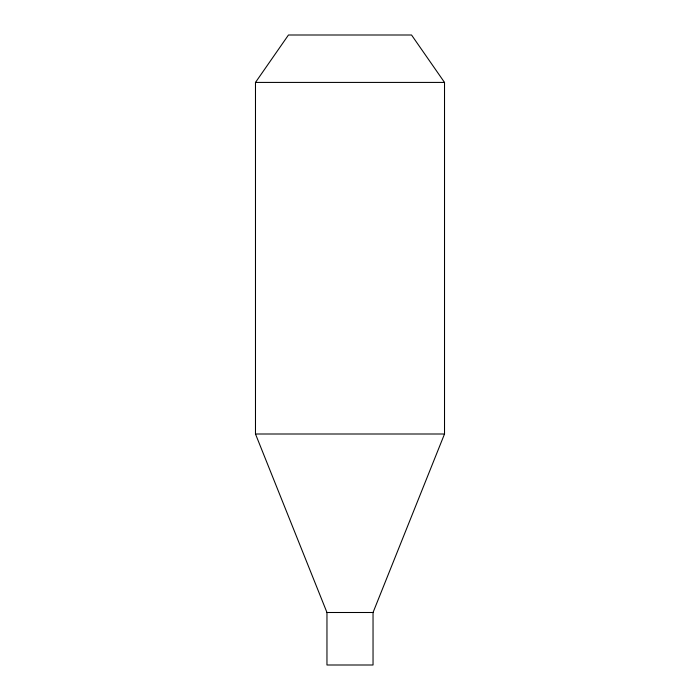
<?xml version="1.0" encoding="UTF-8"?>
<svg xmlns="http://www.w3.org/2000/svg" width="700" height="700" viewBox="0 0 700 700"><rect width="100%" height="100%" fill="white"/><g stroke="black" fill="none" stroke-linecap="round" stroke-linejoin="round"><path stroke-width="1.05" d="M373.039 612.5L444.517 434L444.517 82.425L411.539 35L288.461 35L255.483 82.425L255.483 434L326.961 612.5L326.961 665L373.039 665L373.039 612.5L326.961 612.5M255.483 82.425L444.517 82.425M255.483 434L444.517 434"/></g></svg>
